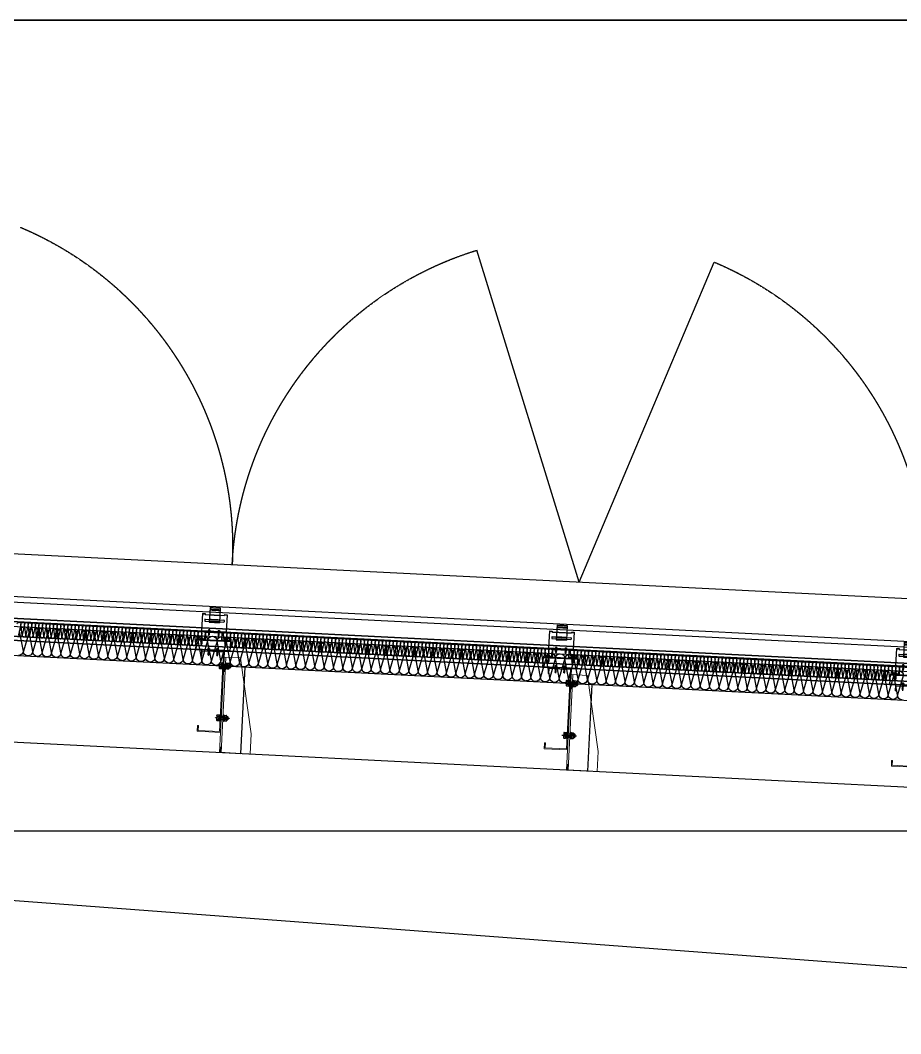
# Model space of a CAD drawing. Extents: x 220580 to 2027826, y -309201 to 71987.
# Drawn here: x 382077 to 385118, y -213029 to -209529 of the extents above; entities that cross this region are included whole.
import ezdxf

# ---------------------------------------------------------------- set-up
doc = ezdxf.new("R2010")
doc.units = 0
for name, pattern in [('__DASH', [0.35, 0.25, -0.1]), ('CENTER', [2, 1.25, -0.25, 0.25, -0.25]), ('CONTINUOUS0', [0]), ('CONTINUOUS1', [0]), ('DASH', [0.35, 0.25, -0.1]), ('DOTE', [2.42, 2, -0.2, 0.02, -0.2])]:
    doc.linetypes.add(name, pattern=pattern)
for name, color, linetype in [('003_THICK', 7, 'CONTINUOUS1'), ('004_THIN', 6, 'CONTINUOUS0'), ('A-AXIS-DOTE', 14, 'DOTE'), ('A-AXIS-DP', 126, 'Continuous'), ('A-HATCH-2', 251, 'Continuous'), ('A-LIN-V', 9, 'Continuous'), ('AS-COLN', 6, 'Continuous'), ('BWM', 8, 'Continuous'), ('C18', 4, 'CENTER'), ('DIM', 173, 'Continuous'), ('pj', 4, 'Continuous'), ('SEAMLOK75 - SHEET', 6, 'Continuous'), ('ZX', 240, 'CENTER'), ('紧固件', 40, 'Continuous')]:
    doc.layers.add(name, color=color, linetype=linetype)
doc.layers.add('S-dim', color=81, linetype='Continuous', lineweight=0)
doc.layers.add('粗', color=7, linetype='Continuous', lineweight=50)

# ---------------------------------------------------------------- blocks, each defined once
blk = doc.blocks.new('CURVEPATTERNLIB$SYSLIB$岩棉板')
at = {"color": 0}
for p, q in [((0, -17), (12, -67)), ((12, -67), (24, -17))]:
    blk.add_line(p, q, dxfattribs=at)
for centre, start, end in [((12, -17), 0, 180), ((0, -67), 270, 0), ((24, -67), 180, 270)]:
    blk.add_arc(centre, 12, start, end, dxfattribs=at)
blk = doc.blocks.new('G$C845E5159')
at = {"layer": 'A-LIN-V', "color": 2}
for p, q in [((16200, 700), (8250, 1100)), ((16200, 0), (8250, 600))]:
    blk.add_line(p, q, dxfattribs=at)
at = {"layer": 'A-LIN-V'}
for points in [[(10833.4, 1250.4), (10834.4, 1270.3), (10904.3, 1266.8), (10889.2, 967.2), (10819.3, 970.7), (10820.3, 990.7)], [(12031.9, 1190.1), (12032.9, 1210), (12102.8, 1206.5), (12087.7, 906.9), (12017.8, 910.4), (12018.8, 930.4)]]:
    blk.add_lwpolyline(points, dxfattribs=at)
at = {"layer": 'AS-COLN'}
for p, q in [((8250, 1500.5), (16098.9, 1105.6)), ((8250, 1400.4), (16099.9, 1005.4))]:
    blk.add_line(p, q, dxfattribs=at)
at = {"layer": 'A-HATCH-2', "xscale": -1.354458951392196, "yscale": 1.351351351351351, "zscale": 1.351351351351351, "rotation": 357.1196224471509}
for p in [(10160.6, 1411.4), (10193, 1409.8), (10225.5, 1408.1), (10258, 1406.5), (10290.4, 1404.9), (10322.9, 1403.2), (10355.4, 1401.6), (10387.8, 1400), (10420.3, 1398.3), (10452.8, 1396.7), (10485.2, 1395.1), (10517.7, 1393.4), (10550.2, 1391.8), (10582.6, 1390.1), (10615.1, 1388.5), (10647.6, 1386.9), (10680, 1385.2), (10712.5, 1383.6), (10745, 1382), (10777.4, 1380.3), (10809.9, 1378.7), (10842.4, 1377.1), (10874.8, 1375.4), (10907.3, 1373.8), (10939.8, 1372.2), (10972.2, 1370.5), (11004.7, 1368.9), (11037.2, 1367.3), (11069.6, 1365.6), (11102.1, 1364), (11134.6, 1362.4), (11167, 1360.7), (11199.5, 1359.1), (11231.9, 1357.5), (11264.4, 1355.8), (11296.9, 1354.2), (11329.3, 1352.6), (11361.8, 1350.9), (11394.3, 1349.3), (11426.7, 1347.7), (11459.2, 1346), (11491.7, 1344.4), (11524.1, 1342.8), (11556.6, 1341.1), (11589.1, 1339.5), (11621.5, 1337.9), (11654, 1336.2), (11686.5, 1334.6), (11718.9, 1333), (11751.4, 1331.3), (11783.9, 1329.7), (11816.3, 1328.1), (11848.8, 1326.4), (11881.3, 1324.8), (11913.7, 1323.2), (11946.2, 1321.5), (11978.7, 1319.9), (12011.1, 1318.3), (12043.6, 1316.6), (12076.1, 1315), (12108.5, 1313.4), (12141, 1311.7), (12173.5, 1310.1), (12205.9, 1308.5), (12238.4, 1306.8), (12270.9, 1305.2), (12303.3, 1303.6), (12335.8, 1301.9), (12368.3, 1300.3), (12400.7, 1298.7), (12433.2, 1297), (12465.7, 1295.4), (12498.1, 1293.8), (12530.6, 1292.1), (12563.1, 1290.5), (12595.5, 1288.9), (12628, 1287.2), (12660.5, 1285.6), (12692.9, 1284), (12725.4, 1282.3), (12757.8, 1280.7), (12790.3, 1279.1), (12822.8, 1277.4), (12855.2, 1275.8), (12887.7, 1274.2), (12920.2, 1272.5), (12952.6, 1270.9), (12985.1, 1269.3), (13017.6, 1267.6), (13050, 1266), (13082.5, 1264.4), (13115, 1262.7), (13147.4, 1261.1), (13179.9, 1259.5)]:
    blk.add_blockref('CURVEPATTERNLIB$SYSLIB$岩棉板', p, dxfattribs=at)
blk = doc.blocks.new('1231534634654')
at = {"layer": 'A-LIN-V'}
for points in [[(-1775094.8, 580710.3), (-1775448, 581857.1)], [(-1775094.8, 580710.3), (-1774628.2, 581815.9)], [(-1777491.8, 580830.9), (-1772697.8, 580589.7)]]:
    blk.add_lwpolyline(points, dxfattribs=at)
at = {"layer": 'A-LIN-V', "linetype": 'DASH'}
for centre, start, end in [((-1775094.8, 580710.3), 107.1196, 177.1196), ((-1775094.8, 580710.3), 357.1196, 67.1196), ((-1772697.8, 580589.7), 107.1196, 177.1196)]:
    blk.add_arc(centre, 1200, start, end, dxfattribs=at)
blk = doc.blocks.new('42432')
at = {"layer": 'A-LIN-V', "xscale": -1, "rotation": 354.2392448943365}
blk.add_blockref('1231534634654', (-3515469.6, 181213.9), dxfattribs=at)
blk = doc.blocks.new('20250821141233')
at = {"layer": 'A-AXIS-DOTE', "linetype": '__DASH', "ltscale": 2}
for p, q in [((110560.4, 14500), (-5335.3, 14500)), ((110280.4, 11700), (-5335.3, 11700))]:
    blk.add_line(p, q, dxfattribs=at)
blk = doc.blocks.new('34t65')
at = {"color": 2, "ltscale": 50}
for p, q in [((1430037, 238183.4), (1430157, 238183.4)), ((1430037, 238148.4), (1430037, 238183.4)), ((1430037, 238180.9), (1430157, 238180.9)), ((1430157, 238183.4), (1430157, 238148.4)), ((1430157, 238150.9), (1430037, 238150.9)), ((1430157, 238148.4), (1430037, 238148.4))]:
    blk.add_line(p, q, dxfattribs=at)
blk = doc.blocks.new('*U1984')
at = {"layer": 'pj'}
for p, q in [((-4.4, 0.5), (-4.4, 0)), ((4.4, 0), (-4.4, 0)), ((-4.1, 0.8), (-3.1, 1)), ((4.1, 0.8), (-4.1, 0.8)), ((-3.1, 3.9), (-3.1, 1)), ((3.1, 1), (-3.1, 1)), ((2.3, 4.2), (-2.3, 4.2)), ((-2, 0.8), (-1.5, 1)), ((-1.5, 3.9), (-1.5, 1)), ((-1.5, 0), (-1.5, -1.6)), ((1.5, 3.9), (1.5, 1)), ((2.2, 0.8), (1.5, 1)), ((1.5, 0), (1.5, -1.1)), ((3.1, 3.9), (3.1, 1)), ((4.1, 0.8), (3.1, 1)), ((4.4, 0.5), (4.4, 0)), ((-2.1, -1.9), (2.1, -1.4)), ((-2.1, -1.9), (-1.5, -1.6)), ((-2.1, -1.9), (-1.5, -2.2)), ((-2.1, -3.3), (2.1, -2.8)), ((-2.1, -3.3), (-1.5, -3)), ((-2.1, -3.3), (-1.5, -3.6)), ((-2.1, -4.7), (2.1, -4.2)), ((-2.1, -4.7), (-1.5, -4.4)), ((-2.1, -4.7), (-1.5, -5)), ((-2.1, -6.1), (2.1, -5.6)), ((-2.1, -6.1), (-1.5, -5.8)), ((-2.1, -6.1), (-1.5, -6.4)), ((-2.1, -7.5), (2.1, -7)), ((-2.1, -7.5), (-1.5, -7.2)), ((-2.1, -7.5), (-1.5, -7.8)), ((-2.1, -8.9), (2.1, -8.4)), ((-2.1, -8.9), (-1.5, -8.6)), ((-2.1, -8.9), (-1.5, -9.2)), ((-2.1, -10.3), (2.1, -9.8)), ((-2.1, -10.3), (-1.5, -10)), ((-2.1, -10.3), (-1.5, -10.6)), ((-2.1, -11.7), (2.1, -11.2)), ((-2.1, -11.7), (-1.5, -11.4)), ((-2.1, -11.7), (-1.5, -12)), ((-2.1, -13.1), (-1.5, -12.8)), ((-2.1, -13.1), (-1.1, -13)), ((-2.1, -13.1), (-1.5, -13.4)), ((-1.5, -1.6), (1.5, -1.1)), ((-1.5, -2.2), (1.5, -1.7)), ((-1.5, -2.2), (-1.5, -3)), ((-1.5, -3), (1.5, -2.5)), ((-1.5, -3.6), (1.5, -3.1)), ((-1.5, -3.6), (-1.5, -4.4)), ((-1.5, -4.4), (1.5, -3.9)), ((-1.5, -5), (1.5, -4.5)), ((-1.5, -5), (-1.5, -5.8)), ((-1.5, -5.8), (1.5, -5.3)), ((-1.5, -6.4), (1.5, -5.9)), ((-1.5, -6.4), (-1.5, -7.2)), ((-1.5, -7.2), (1.5, -6.7)), ((-1.5, -7.8), (1.5, -7.3)), ((-1.5, -7.8), (-1.5, -8.6)), ((-1.5, -8.6), (1.5, -8.1)), ((-1.5, -9.2), (1.5, -8.7)), ((-1.5, -9.2), (-1.5, -10)), ((-1.5, -10), (1.5, -9.5)), ((-1.5, -10.6), (1.5, -10.1)), ((-1.5, -10.6), (-1.5, -11.4)), ((-1.5, -11.4), (1.5, -10.9)), ((-1.5, -12), (1.5, -11.5)), ((-1.5, -12), (-1.5, -12.8)), ((-1.5, -12.8), (-1, -12.7)), ((-1.5, -13.4), (-1.5, -17.2)), ((-1.5, -13.4), (-1.3, -13.4)), ((0, -18.6), (-1.5, -17.2)), ((0, -18.6), (1.5, -17.2)), ((0.6, -12.4), (1.5, -12.3)), ((0.7, -12.8), (2.1, -12.6)), ((0.7, -13), (1.5, -12.9)), ((0.7, -13.8), (1.5, -13.7)), ((0.7, -14.2), (2.1, -14)), ((0.7, -14.4), (1.5, -14.3)), ((1.5, -0.3), (1.5, -1.1)), ((2.1, -1.4), (1.5, -1.1)), ((2.1, -1.4), (1.5, -1.7)), ((1.5, -1.7), (1.5, -2.5)), ((2.1, -2.8), (1.5, -2.5)), ((2.1, -2.8), (1.5, -3.1)), ((1.5, -3.1), (1.5, -3.9)), ((2.1, -4.2), (1.5, -3.9)), ((2.1, -4.2), (1.5, -4.5)), ((1.5, -4.5), (1.5, -5.3)), ((2.1, -5.6), (1.5, -5.3)), ((2.1, -5.6), (1.5, -5.9)), ((1.5, -5.9), (1.5, -6.7)), ((2.1, -7), (1.5, -6.7)), ((2.1, -7), (1.5, -7.3)), ((1.5, -7.3), (1.5, -8.1)), ((2.1, -8.4), (1.5, -8.1)), ((2.1, -8.4), (1.5, -8.7)), ((1.5, -8.7), (1.5, -9.5)), ((2.1, -9.8), (1.5, -9.5)), ((2.1, -9.8), (1.5, -10.1)), ((1.5, -10.1), (1.5, -10.9)), ((2.1, -11.2), (1.5, -10.9)), ((2.1, -11.2), (1.5, -11.5)), ((1.5, -11.5), (1.5, -12.3)), ((2.1, -12.6), (1.5, -12.3)), ((2.1, -12.6), (1.5, -12.9)), ((1.5, -12.9), (1.5, -13.7)), ((2.1, -14), (1.5, -13.7)), ((2.1, -14), (1.5, -14.3)), ((1.5, -14.3), (1.5, -17.2))]:
    blk.add_line(p, q, dxfattribs=at)
blk.add_lwpolyline([(0, -18.6), (0.7, -14.4), (0.7, -12.7, 0.417657), (0.4, -12.4, 0.097062), (-1, -12.7), (-1.5, -13.8)], format="xyb", dxfattribs=at)
for centre, radius, start, end in [((-4.1, 0.5), 0.3, 90, 180), ((-2.3, 3.3), 0.951, 35.4009, 144.5991), ((0, 1), 3.2, 61.0594, 118.9406), ((2.3, 3.3), 0.951, 35.4009, 144.5991), ((4.1, 0.5), 0.3, 0, 90)]:
    blk.add_arc(centre, radius, start, end, dxfattribs=at)
at = {"layer": 'ZX', "ltscale": 0.2}
blk.add_line((0, 4.9), (0, -21), dxfattribs=at)
blk = doc.blocks.new('A$C2F3B4A73')
at = {"layer": '粗', "lineweight": -2}
for p, q in [((0, 78.7), (9.6, 78.7)), ((0, 78.7), (0, 19.8)), ((9.6, 78.7), (9.6, 76.3)), ((10.4, 75.5), (25.2, 75.5)), ((25.2, 101.1), (60.4, 101.1)), ((25.2, 101.1), (25.2, 49.6)), ((60.4, 101.1), (60.4, 49.6)), ((60.4, 75.5), (75.2, 75.5)), ((76, 78.7), (85.6, 78.7)), ((76, 78.7), (76, 76.3)), ((85.6, 78.7), (85.6, 19.8)), ((9.6, 58.4), (9.6, 53.6)), ((10.4, 59.2), (25.2, 59.2)), ((10.4, 52.8), (25.2, 52.8)), ((25.2, 58.4), (60.4, 58.4)), ((25.2, 53.6), (60.4, 53.6)), ((25.2, 49.6), (60.4, 49.6)), ((60.4, 59.2), (75.2, 59.2)), ((60.4, 52.8), (75.2, 52.8)), ((76, 58.4), (76, 53.6)), ((0, 19.8), (85.6, 19.8)), ((0, 18.8), (0, 19.8)), ((0, 18.8), (85.6, 18.8)), ((14.4, 19.8), (14.4, 18.8)), ((71.2, 19.8), (71.2, 18.8)), ((85.6, 19.8), (85.6, 18.8))]:
    blk.add_line(p, q, dxfattribs=at)
at = {"layer": '粗', "linetype": 'DASH', "lineweight": -2}
for p, q in [((0, 77.7), (9.6, 77.7)), ((25.2, 100.6), (60.4, 100.6)), ((25.2, 94.7), (60.4, 94.7)), ((25.2, 92.3), (60.4, 92.3)), ((25.2, 75.5), (60.4, 75.5)), ((76, 77.7), (85.6, 77.7)), ((25.2, 60), (60.4, 60)), ((25.2, 59.2), (60.4, 59.2)), ((25.2, 52.8), (60.4, 52.8)), ((25.2, 52), (60.4, 52)), ((16, 19.8), (16, 18.8)), ((21.6, 19.8), (21.6, 18.8)), ((29.6, 19.8), (29.6, 18.8)), ((35.2, 19.8), (35.2, 18.8)), ((50.4, 19.8), (50.4, 18.8)), ((56, 19.8), (56, 18.8)), ((64, 19.8), (64, 18.8)), ((69.6, 19.8), (69.6, 18.8))]:
    blk.add_line(p, q, dxfattribs=at)
at = {"layer": '粗', "lineweight": -2}
for centre, start, end in [((10.4, 76.3), 180, 270), ((75.2, 76.3), 270, 0), ((10.4, 58.4), 90, 180), ((10.4, 53.6), 180, 270), ((75.2, 58.4), 0, 90), ((75.2, 53.6), 270, 0)]:
    blk.add_arc(centre, 0.8, start, end, dxfattribs=at)
at = {"layer": '紧固件', "color": 2, "yscale": 0.8, "zscale": 0.8}
for p, xscale in [((26.1, 19.8), 0.8), ((59.5, 19.8), -0.8)]:
    blk.add_blockref('*U1984', p, dxfattribs=dict(at, xscale=xscale))
blk = doc.blocks.new('A$C51791418')
blk.add_blockref('A$C2F3B4A73', (-42.8, -15.8))
blk = doc.blocks.new('*U1987')
at = {"layer": '003_THICK', "color": 2}
for points in [[(-11, 13.1, 0.611769), (-11, 6.5, 0.611769)], [(-11, 6.5, 0.305859), (-11, -6.5, 0.305859)], [(31.2, 6.5, 0.61177), (31.2, 13.1, 0.61177)], [(31.2, -6.5, 0.305858), (31.2, 6.5, 0.305858)], [(-11, -6.5, 0.611769), (-11, -13.1, 0.611769)], [(31.2, -13.1, 0.61177), (31.2, -6.5, 0.61177)]]:
    blk.add_lwpolyline(points, format="xyb", dxfattribs=at)
for points in [[(-13, 9.8), (-13, -9.8)], [(-11, 13.1), (-3, 13.1)], [(-11, 6.5), (-3, 6.5)], [(-3.6, 8), (-3.6, -8)], [(-3, 13.1), (-3, -13.1)], [(-3, 12.1), (1.1, 12.1)], [(-3, 0), (1.1, 4.1)], [(-3, -4.1), (1.1, 0)], [(1.1, 15), (4.1, 15)], [(1.1, 15), (1.1, -15)], [(4.1, 15), (4.1, -15)], [(4.1, 8), (16.1, 8)], [(16.1, 15), (16.1, -15)], [(16.1, 15), (19.1, 15)], [(19.1, 15), (19.1, -15)], [(19.1, 12.1), (23.2, 12.1)], [(19.1, 0), (23.2, 4.1)], [(23.2, 13.1), (23.2, -13.1)], [(23.2, 13.1), (31.2, 13.1)], [(23.2, 6.5), (31.2, 6.5)], [(33.2, 9.8), (33.2, -9.8)], [(33.2, 8), (37.5, 8)], [(37.5, 8), (37.5, -8)], [(37.5, 8), (39, 6.5)], [(39, 6.5), (39, -6.5)], [(-11, -6.5), (-3, -6.5)], [(-11, -13.1), (-3, -13.1)], [(-3, -12.1), (1.1, -12.1)], [(1.1, -15), (4.1, -15)], [(4.1, -8), (16.1, -8)], [(16.1, -15), (19.1, -15)], [(19.1, -4.1), (23.2, 0)], [(19.1, -12.1), (23.2, -12.1)], [(23.2, -6.5), (31.2, -6.5)], [(23.2, -13.1), (31.2, -13.1)], [(33.2, -8), (37.5, -8)], [(37.5, -8), (39, -6.5)]]:
    blk.add_lwpolyline(points, dxfattribs=at)
at = {"layer": '004_THIN', "color": 2}
for points in [[(-3.6, 6.5), (16.1, 6.5)], [(33.2, 6.5), (39, 6.5)], [(-3.6, -6.5), (16.1, -6.5)], [(33.2, -6.5), (39, -6.5)]]:
    blk.add_lwpolyline(points, dxfattribs=at)
at = {"layer": 'C18', "color": 1, "ltscale": 0.6}
blk.add_lwpolyline([(-21, 0), (47, 0)], dxfattribs=at)
blk = doc.blocks.new('1112')
at = {"color": 2}
blk.add_lwpolyline([(1432456, 238570.9), (1432478.5, 238570.9), (1432478.5, 238598.4), (1432538.5, 238598.4), (1432538.5, 238570.9), (1432561, 238570.9), (1432561, 238568.4), (1432536, 238568.4), (1432536, 238595.9), (1432481, 238595.9), (1432481, 238568.4), (1432456, 238568.4)], close=True, dxfattribs=at)
at = {"layer": 'S-dim', "ltscale": 10}
for p, q in [((1432412.5, 238511.6), (1432362.5, 238252.3)), ((1432412.5, 238512.7), (1432468.5, 238512.7)), ((1432462.5, 238511.6), (1432462.5, 238182.3)), ((1432362.5, 238252.3), (1432362.5, 238182.3)), ((1432468.5, 238252.3), (1432468.5, 238182.3)), ((1432362.5, 238182.3), (1432468.5, 238182.3))]:
    blk.add_line(p, q, dxfattribs=at)
at = {"layer": 'S-dim', "color": 6, "ltscale": 10}
blk.add_lwpolyline([(1432548.5, 238512.3), (1432548.5, 238532.3), (1432468.5, 238532.3), (1432468.5, 238252.3), (1432548.5, 238252.3), (1432548.5, 238272.3), (1432545.5, 238272.3), (1432545.5, 238255.3), (1432471.5, 238255.3), (1432471.5, 238529.3), (1432545.5, 238529.3), (1432545.5, 238512.3)], close=True, dxfattribs=at)
blk.add_blockref('34t65', (2411.5, 385))
at = {"xscale": -0.7500000000000001, "yscale": 0.7500000000000001, "zscale": 0.7500000000000001, "rotation": 359.9999999722328}
for p in [(1432474.6, 238482.3), (1432474.6, 238302.3)]:
    blk.add_blockref('*U1987', p, dxfattribs=at)
at = {"layer": 'SEAMLOK75 - SHEET', "xscale": -1}
blk.add_blockref('A$C51791418', (1432508.5, 238596.4), dxfattribs=at)
at = {"layer": '紧固件', "xscale": -1.023999999801318, "yscale": 1.023999999801318, "zscale": 1.023999999801318}
for p in [(1432467.3, 238570.9), (1432549.8, 238570.9, 0), (1432493.5, 238535.9), (1432523.5, 238535.9)]:
    blk.add_blockref('*U1984', p, dxfattribs=at)
blk = doc.blocks.new('3e34t5')
at = {"rotation": 2.880377552740777}
for p in [(-167778.5, -57889.1), (-168977, -57949.4), (-170175.5, -58009.7)]:
    blk.add_blockref('1112', p, dxfattribs=at)
blk = doc.blocks.new('A$Cc659754e')
at = {"color": 1, "ltscale": 50}
for p, q in [((85550, 2468.1), (93291.5, 2078.6)), ((85550, 2466.6), (93291.5, 2077.1))]:
    blk.add_line(p, q, dxfattribs=at)
at = {"color": 4, "ltscale": 50}
for p, q in [((93291.5, 2026), (85550, 2415.5, 0)), ((93291.5, 2025.1), (85550, 2414.7, 0)), ((93291.5, 2011.7), (85550, 2401.2, 0)), ((93291.5, 2010.9), (85550, 2400.4, 0))]:
    blk.add_line(p, q, dxfattribs=at)
at = {"color": 2, "ltscale": 50}
blk.add_line((93291.5, 2012), (85550, 2401.5, 0), dxfattribs=at)
at = {"layer": 'A-LIN-V', "color": 2}
for p, q in [((93500, 1650), (85550, 2050)), ((93500, 950), (85550, 1550))]:
    blk.add_line(p, q, dxfattribs=at)
at = {"layer": 'BWM'}
for points in [[(87418.9, 2365.2, -1), (87431.4, 2364.6), (87423.3, 2327.5, 1), (87435.8, 2326.8), (87431.4, 2364.6, -1), (87443.9, 2364), (87435.8, 2326.8, 1), (87448.3, 2326.2), (87443.9, 2364, -1), (87456.4, 2363.3), (87448.3, 2326.2, 1), (87460.7, 2325.6), (87456.4, 2363.3, -1), (87468.9, 2362.7), (87460.7, 2325.6, 1), (87473.2, 2325), (87468.9, 2362.7, -1), (87481.4, 2362.1), (87473.2, 2325, 1), (87485.7, 2324.3), (87481.4, 2362.1, -1), (87493.8, 2361.4), (87485.7, 2324.3, 1), (87498.2, 2323.7), (87493.8, 2361.4, -1), (87506.3, 2360.8), (87498.2, 2323.7, 1), (87510.7, 2323.1), (87506.3, 2360.8, -1), (87518.8, 2360.2), (87510.7, 2323.1, 1), (87523.2, 2322.4), (87518.8, 2360.2, -1), (87531.3, 2359.6), (87523.2, 2322.4, 1), (87535.7, 2321.8), (87531.3, 2359.6, -1), (87543.8, 2358.9), (87535.7, 2321.8, 1), (87548.1, 2321.2), (87543.8, 2358.9, -1), (87556.3, 2358.3), (87548.1, 2321.2, 1), (87560.6, 2320.6), (87556.3, 2358.3, -1), (87568.8, 2357.7), (87560.6, 2320.6, 1), (87573.1, 2319.9), (87568.8, 2357.7, -1), (87581.2, 2357), (87573.1, 2319.9, 1), (87585.6, 2319.3), (87581.2, 2357, -1), (87593.7, 2356.4), (87585.6, 2319.3, 1), (87598.1, 2318.7), (87593.7, 2356.4, -1), (87606.2, 2355.8), (87598.1, 2318.7, 1), (87610.6, 2318), (87606.2, 2355.8, -1), (87618.7, 2355.2), (87610.6, 2318, 1), (87623, 2317.4), (87618.7, 2355.2, -1), (87631.2, 2354.5), (87623, 2317.4, 1), (87635.5, 2316.8), (87631.2, 2354.5, -1), (87643.7, 2353.9), (87635.5, 2316.8, 1), (87648, 2316.2), (87643.7, 2353.9, -1), (87656.1, 2353.3), (87648, 2316.2, 1), (87660.5, 2315.5), (87656.1, 2353.3, -1), (87668.6, 2352.7), (87660.5, 2315.5, 1), (87673, 2314.9), (87668.6, 2352.7, -1), (87681.1, 2352), (87673, 2314.9, 1), (87685.5, 2314.3), (87681.1, 2352, -1), (87693.6, 2351.4), (87685.5, 2314.3, 1), (87697.9, 2313.6), (87693.6, 2351.4, -1), (87706.1, 2350.8), (87697.9, 2313.6, 1), (87710.4, 2313), (87706.1, 2350.8, -1), (87718.6, 2350.1), (87710.4, 2313, 1), (87722.9, 2312.4), (87718.6, 2350.1, -1), (87731, 2349.5), (87722.9, 2312.4, 1), (87735.4, 2311.8), (87731, 2349.5, -1), (87743.5, 2348.9), (87735.4, 2311.8, 1), (87747.9, 2311.1), (87743.5, 2348.9, -1), (87756, 2348.3), (87747.9, 2311.1, 1), (87760.4, 2310.5), (87756, 2348.3, -1), (87768.5, 2347.6), (87760.4, 2310.5, 1), (87772.9, 2309.9), (87768.5, 2347.6, -1), (87781, 2347), (87772.9, 2309.9, 1), (87785.3, 2309.2), (87781, 2347, -1), (87793.5, 2346.4), (87785.3, 2309.2, 1), (87797.8, 2308.6), (87793.5, 2346.4, -1), (87806, 2345.7), (87797.8, 2308.6, 1), (87810.3, 2308), (87806, 2345.7, -1), (87818.4, 2345.1), (87810.3, 2308, 1), (87822.8, 2307.4), (87818.4, 2345.1, -1), (87830.9, 2344.5), (87822.8, 2307.4, 1), (87835.3, 2306.7), (87830.9, 2344.5, -1), (87843.4, 2343.9), (87835.3, 2306.7, 1), (87847.8, 2306.1), (87843.4, 2343.9, -1), (87855.9, 2343.2), (87847.8, 2306.1, 1), (87860.2, 2305.5), (87855.9, 2343.2, -1), (87868.4, 2342.6), (87860.2, 2305.5, 1), (87872.7, 2304.9), (87868.4, 2342.6, -1), (87880.9, 2342), (87872.7, 2304.9, 1), (87885.2, 2304.2), (87880.9, 2342, -1), (87893.3, 2341.3), (87885.2, 2304.2, 1), (87897.7, 2303.6), (87893.3, 2341.3, -1), (87905.8, 2340.7), (87897.7, 2303.6, 1), (87910.2, 2303), (87905.8, 2340.7, -1), (87918.3, 2340.1), (87910.2, 2303, 1), (87922.7, 2302.3), (87918.3, 2340.1, -1), (87930.8, 2339.5), (87922.7, 2302.3, 1), (87935.1, 2301.7), (87930.8, 2339.5, -1), (87943.3, 2338.8), (87935.1, 2301.7, 1), (87947.6, 2301.1), (87943.3, 2338.8, -1), (87955.8, 2338.2), (87947.6, 2301.1, 1), (87960.1, 2300.5), (87955.8, 2338.2, -1), (87968.2, 2337.6), (87960.1, 2300.5, 1), (87972.6, 2299.8), (87968.2, 2337.6, -1), (87980.7, 2336.9), (87972.6, 2299.8, 1), (87985.1, 2299.2), (87980.7, 2336.9, -1), (87993.2, 2336.3), (87985.1, 2299.2, 1), (87997.6, 2298.6), (87993.2, 2336.3, -1), (88005.7, 2335.7), (87997.6, 2298.6, 1), (88010.1, 2297.9), (88005.7, 2335.7, -1), (88018.2, 2335.1), (88010.1, 2297.9, 1), (88022.5, 2297.3), (88018.2, 2335.1, -1), (88030.7, 2334.4), (88022.5, 2297.3, 1), (88035, 2296.7), (88030.7, 2334.4, -1), (88043.2, 2333.8), (88038.2, 2311.4)], [(88045.5, 2313.5), (88043.2, 2333.8, -1), (88055.6, 2333.2), (88051.3, 2313.2)], [(88058, 2312.9), (88055.6, 2333.2, -1), (88068.1, 2332.6), (88063.8, 2312.6)], [(88132.9, 2309.1), (88130.5, 2329.4, -1), (88143, 2328.8), (88138.7, 2308.8)], [(88145.4, 2308.5), (88143, 2328.8, -1), (88155.5, 2328.2), (88150.6, 2305.7)], [(88153.3, 2284.5, 0.414214), (88159.9, 2290.4), (88155.5, 2328.2, -1), (88168, 2327.5), (88159.9, 2290.4, 1), (88172.3, 2289.8), (88168, 2327.5, -1), (88180.5, 2326.9), (88172.3, 2289.8, 1), (88184.8, 2289.1), (88180.5, 2326.9, -1), (88193, 2326.3), (88184.8, 2289.1, 1), (88197.3, 2288.5), (88193, 2326.3, -1), (88205.4, 2325.6), (88197.3, 2288.5, 1), (88209.8, 2287.9), (88205.4, 2325.6, -1), (88217.9, 2325), (88209.8, 2287.9, 1), (88222.3, 2287.3), (88217.9, 2325, -1), (88230.4, 2324.4), (88222.3, 2287.3, 1), (88234.8, 2286.6), (88230.4, 2324.4, -1), (88242.9, 2323.8), (88234.8, 2286.6, 1), (88247.3, 2286), (88242.9, 2323.8, -1), (88255.4, 2323.1), (88247.3, 2286, 1), (88259.7, 2285.4), (88255.4, 2323.1, -1), (88267.9, 2322.5), (88259.7, 2285.4, 1), (88272.2, 2284.8), (88267.9, 2322.5, -1), (88280.4, 2321.9), (88272.2, 2284.8, 1), (88284.7, 2284.1), (88280.4, 2321.9, -1), (88292.8, 2321.2), (88284.7, 2284.1, 1), (88297.2, 2283.5), (88292.8, 2321.2, -1), (88305.3, 2320.6), (88297.2, 2283.5, 1), (88309.7, 2282.9), (88305.3, 2320.6, -1), (88317.8, 2320), (88309.7, 2282.9, 1), (88322.2, 2282.2), (88317.8, 2320, -1), (88330.3, 2319.4), (88322.2, 2282.2, 1), (88334.6, 2281.6), (88330.3, 2319.4, -1), (88342.8, 2318.7), (88334.6, 2281.6, 1), (88347.1, 2281), (88342.8, 2318.7, -1), (88355.3, 2318.1), (88347.1, 2281, 1), (88359.6, 2280.4), (88355.3, 2318.1, -1), (88367.7, 2317.5), (88359.6, 2280.4, 1), (88372.1, 2279.7), (88367.7, 2317.5, -1), (88380.2, 2316.8), (88372.1, 2279.7, 1), (88384.6, 2279.1), (88380.2, 2316.8, -1), (88392.7, 2316.2), (88384.6, 2279.1, 1), (88397.1, 2278.5), (88392.7, 2316.2, -1), (88405.2, 2315.6), (88397.1, 2278.5, 1), (88409.5, 2277.8), (88405.2, 2315.6, -1), (88417.7, 2315), (88409.5, 2277.8, 1), (88422, 2277.2), (88417.7, 2315, -1), (88430.2, 2314.3), (88422, 2277.2, 1), (88434.5, 2276.6), (88430.2, 2314.3, -1), (88442.6, 2313.7), (88434.5, 2276.6, 1), (88447, 2276), (88442.6, 2313.7, -1), (88455.1, 2313.1), (88447, 2276, 1), (88459.5, 2275.3), (88455.1, 2313.1, -1), (88467.6, 2312.5), (88459.5, 2275.3, 1), (88472, 2274.7), (88467.6, 2312.5, -1), (88480.1, 2311.8), (88472, 2274.7, 1), (88484.5, 2274.1), (88480.1, 2311.8, -1), (88492.6, 2311.2), (88484.5, 2274.1, 1), (88496.9, 2273.4), (88492.6, 2311.2, -1), (88505.1, 2310.6), (88496.9, 2273.4, 1), (88509.4, 2272.8), (88505.1, 2310.6, -1), (88517.6, 2309.9), (88509.4, 2272.8, 1), (88521.9, 2272.2), (88517.6, 2309.9, -1), (88530, 2309.3), (88521.9, 2272.2, 1), (88534.4, 2271.6), (88530, 2309.3, -1), (88542.5, 2308.7), (88534.4, 2271.6, 1), (88546.9, 2270.9), (88542.5, 2308.7, -1), (88555, 2308.1), (88546.9, 2270.9, 1), (88559.4, 2270.3), (88555, 2308.1, -1), (88567.5, 2307.4), (88559.4, 2270.3, 1), (88571.8, 2269.7), (88567.5, 2307.4, -1), (88580, 2306.8), (88571.8, 2269.7, 1), (88584.3, 2269), (88580, 2306.8, -1), (88592.5, 2306.2), (88584.3, 2269, 1), (88596.8, 2268.4), (88592.5, 2306.2, -1), (88604.9, 2305.5), (88596.8, 2268.4, 1), (88609.3, 2267.8), (88604.9, 2305.5, -1), (88617.4, 2304.9), (88609.3, 2267.8, 1), (88621.8, 2267.2), (88617.4, 2304.9, -1), (88629.9, 2304.3), (88621.8, 2267.2, 1), (88634.3, 2266.5), (88629.9, 2304.3, -1), (88642.4, 2303.7), (88634.3, 2266.5, 1), (88646.7, 2265.9), (88642.4, 2303.7, -1), (88654.9, 2303), (88646.7, 2265.9, 1), (88659.2, 2265.3), (88654.9, 2303, -1), (88667.4, 2302.4), (88659.2, 2265.3, 1), (88671.7, 2264.7), (88667.4, 2302.4, -1), (88679.8, 2301.8), (88671.7, 2264.7, 1), (88684.2, 2264), (88679.8, 2301.8, -1), (88692.3, 2301.1), (88684.2, 2264, 1), (88696.7, 2263.4), (88692.3, 2301.1, -1), (88704.8, 2300.5), (88696.7, 2263.4, 1), (88709.2, 2262.8), (88704.8, 2300.5, -1), (88717.3, 2299.9), (88709.2, 2262.8, 1), (88721.7, 2262.1), (88717.3, 2299.9, -1), (88729.8, 2299.3), (88721.7, 2262.1, 1), (88734.1, 2261.5), (88729.8, 2299.3, -1), (88742.3, 2298.6), (88734.1, 2261.5, 1), (88746.6, 2260.9), (88742.3, 2298.6, -1), (88754.8, 2298), (88746.6, 2260.9, 1), (88759.1, 2260.3), (88754.8, 2298, -1), (88767.2, 2297.4), (88759.1, 2260.3, 1), (88771.6, 2259.6), (88767.2, 2297.4, -1), (88779.7, 2296.7), (88771.6, 2259.6, 1), (88784.1, 2259), (88779.7, 2296.7, -1), (88792.2, 2296.1), (88784.1, 2259, 1), (88796.6, 2258.4), (88792.2, 2296.1, -1), (88804.7, 2295.5), (88796.6, 2258.4, 1), (88809, 2257.7), (88804.7, 2295.5, -1), (88817.2, 2294.9), (88809, 2257.7, 1), (88821.5, 2257.1), (88817.2, 2294.9, -1), (88829.7, 2294.2), (88821.5, 2257.1, 1), (88834, 2256.5), (88829.7, 2294.2, -1), (88842.1, 2293.6), (88834, 2256.5, 1), (88846.5, 2255.9), (88842.1, 2293.6, -1), (88854.6, 2293), (88846.5, 2255.9, 1), (88859, 2255.2), (88854.6, 2293, -1), (88867.1, 2292.4), (88859, 2255.2, 1), (88871.5, 2254.6), (88867.1, 2292.4, -1), (88879.6, 2291.7), (88871.5, 2254.6, 1), (88883.9, 2254), (88879.6, 2291.7, -1), (88892.1, 2291.1), (88883.9, 2254, 1), (88896.4, 2253.3), (88892.1, 2291.1, -1), (88904.6, 2290.5), (88896.4, 2253.3, 1), (88908.9, 2252.7), (88904.6, 2290.5, -1), (88917, 2289.8), (88908.9, 2252.7, 1), (88921.4, 2252.1), (88917, 2289.8, -1), (88929.5, 2289.2), (88921.4, 2252.1, 1), (88933.9, 2251.5), (88929.5, 2289.2, -1), (88942, 2288.6), (88933.9, 2251.5, 1), (88946.4, 2250.8), (88942, 2288.6, -1), (88954.5, 2288), (88946.4, 2250.8, 1), (88958.9, 2250.2), (88954.5, 2288, -1), (88967, 2287.3), (88958.9, 2250.2, 1), (88971.3, 2249.6), (88967, 2287.3, -1), (88979.5, 2286.7), (88971.3, 2249.6, 1), (88983.8, 2248.9), (88979.5, 2286.7, -1), (88992, 2286.1), (88983.8, 2248.9, 1), (88996.3, 2248.3), (88992, 2286.1, -1), (89004.4, 2285.4), (88996.3, 2248.3, 1), (89008.8, 2247.7), (89004.4, 2285.4, -1), (89016.9, 2284.8), (89008.8, 2247.7, 1), (89021.3, 2247.1), (89016.9, 2284.8, -1), (89029.4, 2284.2), (89021.3, 2247.1, 1), (89033.8, 2246.4), (89029.4, 2284.2, -1), (89041.9, 2283.6), (89033.8, 2246.4, 1), (89046.2, 2245.8), (89041.9, 2283.6, -1), (89054.4, 2282.9), (89046.2, 2245.8, 1), (89058.7, 2245.2), (89054.4, 2282.9, -1), (89066.9, 2282.3), (89058.7, 2245.2, 1), (89071.2, 2244.6), (89066.9, 2282.3, -1), (89079.3, 2281.7), (89071.2, 2244.6, 1), (89083.7, 2243.9), (89079.3, 2281.7, -1), (89091.8, 2281), (89083.7, 2243.9, 1), (89096.2, 2243.3), (89091.8, 2281, -1), (89104.3, 2280.4), (89096.2, 2243.3, 1), (89108.7, 2242.7), (89104.3, 2280.4, -1), (89116.8, 2279.8), (89108.7, 2242.7, 1), (89121.1, 2242), (89116.8, 2279.8, -1), (89129.3, 2279.2), (89121.1, 2242, 1), (89133.6, 2241.4), (89129.3, 2279.2, -1), (89141.8, 2278.5), (89133.6, 2241.4, 1), (89146.1, 2240.8), (89141.8, 2278.5, -1), (89154.2, 2277.9), (89146.1, 2240.8, 1), (89158.6, 2240.2), (89154.2, 2277.9, -1), (89166.7, 2277.3), (89158.6, 2240.2, 1), (89171.1, 2239.5), (89166.7, 2277.3, -1), (89179.2, 2276.6), (89171.1, 2239.5, 1), (89183.6, 2238.9), (89179.2, 2276.6, -1), (89191.7, 2276), (89183.6, 2238.9, 1), (89196.1, 2238.3), (89191.7, 2276, -1), (89204.2, 2275.4), (89196.1, 2238.3, 1), (89208.5, 2237.6), (89204.2, 2275.4, -1), (89216.7, 2274.8), (89208.5, 2237.6, 1), (89221, 2237), (89216.7, 2274.8, -1), (89229.2, 2274.1), (89221, 2237, 1), (89233.5, 2236.4), (89229.2, 2274.1, -1), (89241.6, 2273.5), (89236.7, 2251.1)], [(89244, 2253.2), (89241.6, 2273.5, -1), (89254.1, 2272.9), (89249.8, 2252.9)], [(89256.5, 2252.6), (89254.1, 2272.9, -1), (89266.6, 2272.3), (89262.2, 2252.3)], [(89331.4, 2248.8), (89329, 2269.1, -1), (89341.5, 2268.5), (89337.1, 2248.5)], [(89343.8, 2248.2), (89341.5, 2268.5, -1), (89354, 2267.9), (89349.1, 2245.4)], [(89351.8, 2224.2, 0.414214), (89358.3, 2230.1), (89354, 2267.9, -1), (89366.5, 2267.2), (89358.3, 2230.1, 1), (89370.8, 2229.5), (89366.5, 2267.2, -1), (89379, 2266.6), (89370.8, 2229.5, 1), (89383.3, 2228.8), (89379, 2266.6, -1), (89391.4, 2266), (89383.3, 2228.8, 1), (89395.8, 2228.2), (89391.4, 2266, -1), (89403.9, 2265.3), (89395.8, 2228.2, 1), (89408.3, 2227.6), (89403.9, 2265.3, -1), (89416.4, 2264.7), (89408.3, 2227.6, 1), (89420.8, 2227), (89416.4, 2264.7, -1), (89428.9, 2264.1), (89420.8, 2227, 1), (89433.3, 2226.3), (89428.9, 2264.1, -1), (89441.4, 2263.5), (89433.3, 2226.3, 1), (89445.7, 2225.7), (89441.4, 2263.5, -1), (89453.9, 2262.8), (89445.7, 2225.7, 1), (89458.2, 2225.1), (89453.9, 2262.8, -1), (89466.4, 2262.2), (89458.2, 2225.1, 1), (89470.7, 2224.5), (89466.4, 2262.2, -1), (89478.8, 2261.6), (89470.7, 2224.5, 1), (89483.2, 2223.8), (89478.8, 2261.6, -1), (89491.3, 2260.9), (89483.2, 2223.8, 1), (89495.7, 2223.2), (89491.3, 2260.9, -1), (89503.8, 2260.3), (89495.7, 2223.2, 1), (89508.2, 2222.6), (89503.8, 2260.3, -1), (89516.3, 2259.7), (89508.2, 2222.6, 1), (89520.6, 2221.9), (89516.3, 2259.7, -1), (89528.8, 2259.1), (89520.6, 2221.9, 1), (89533.1, 2221.3), (89528.8, 2259.1, -1), (89541.3, 2258.4), (89533.1, 2221.3, 1), (89545.6, 2220.7), (89541.3, 2258.4, -1), (89553.7, 2257.8), (89545.6, 2220.7, 1), (89558.1, 2220.1), (89553.7, 2257.8, -1), (89566.2, 2257.2), (89558.1, 2220.1, 1), (89570.6, 2219.4), (89566.2, 2257.2, -1), (89578.7, 2256.5), (89570.6, 2219.4, 1), (89583.1, 2218.8), (89578.7, 2256.5, -1), (89591.2, 2255.9), (89583.1, 2218.8, 1), (89595.5, 2218.2), (89591.2, 2255.9, -1), (89603.7, 2255.3), (89595.5, 2218.2, 1), (89608, 2217.5), (89603.7, 2255.3, -1), (89616.2, 2254.7), (89608, 2217.5, 1), (89620.5, 2216.9), (89616.2, 2254.7, -1), (89628.6, 2254), (89620.5, 2216.9, 1), (89633, 2216.3), (89628.6, 2254, -1), (89641.1, 2253.4), (89633, 2216.3, 1), (89645.5, 2215.7), (89641.1, 2253.4, -1), (89653.6, 2252.8), (89645.5, 2215.7, 1), (89658, 2215), (89653.6, 2252.8, -1), (89666.1, 2252.2), (89658, 2215, 1), (89670.5, 2214.4), (89666.1, 2252.2, -1), (89678.6, 2251.5), (89670.5, 2214.4, 1), (89682.9, 2213.8), (89678.6, 2251.5, -1), (89691.1, 2250.9), (89682.9, 2213.8, 1), (89695.4, 2213.1), (89691.1, 2250.9, -1), (89703.6, 2250.3), (89695.4, 2213.1, 1), (89707.9, 2212.5), (89703.6, 2250.3, -1), (89716, 2249.6), (89707.9, 2212.5, 1), (89720.4, 2211.9), (89716, 2249.6, -1), (89728.5, 2249), (89720.4, 2211.9, 1), (89732.9, 2211.3), (89728.5, 2249, -1), (89741, 2248.4), (89732.9, 2211.3, 1), (89745.4, 2210.6), (89741, 2248.4, -1), (89753.5, 2247.8), (89745.4, 2210.6, 1), (89757.8, 2210), (89753.5, 2247.8, -1), (89766, 2247.1), (89757.8, 2210, 1), (89770.3, 2209.4), (89766, 2247.1, -1), (89778.5, 2246.5), (89770.3, 2209.4, 1), (89782.8, 2208.7), (89778.5, 2246.5, -1), (89790.9, 2245.9), (89782.8, 2208.7, 1), (89795.3, 2208.1), (89790.9, 2245.9, -1), (89803.4, 2245.2), (89795.3, 2208.1, 1), (89807.8, 2207.5), (89803.4, 2245.2, -1), (89815.9, 2244.6), (89807.8, 2207.5, 1), (89820.3, 2206.9), (89815.9, 2244.6, -1), (89828.4, 2244), (89820.3, 2206.9, 1), (89832.7, 2206.2), (89828.4, 2244, -1), (89840.9, 2243.4), (89832.7, 2206.2, 1), (89845.2, 2205.6), (89840.9, 2243.4, -1), (89853.4, 2242.7), (89845.2, 2205.6, 1), (89857.7, 2205), (89853.4, 2242.7, -1), (89865.8, 2242.1), (89857.7, 2205, 1), (89870.2, 2204.4), (89865.8, 2242.1, -1), (89878.3, 2241.5), (89870.2, 2204.4, 1), (89882.7, 2203.7), (89878.3, 2241.5, -1), (89890.8, 2240.8), (89882.7, 2203.7, 1), (89895.2, 2203.1), (89890.8, 2240.8, -1), (89903.3, 2240.2), (89895.2, 2203.1, 1), (89907.7, 2202.5), (89903.3, 2240.2, -1), (89915.8, 2239.6), (89907.7, 2202.5, 1), (89920.1, 2201.8), (89915.8, 2239.6, -1), (89928.3, 2239), (89920.1, 2201.8, 1), (89932.6, 2201.2), (89928.3, 2239, -1), (89940.7, 2238.3), (89932.6, 2201.2, 1), (89945.1, 2200.6), (89940.7, 2238.3, -1), (89953.2, 2237.7), (89945.1, 2200.6, 1), (89957.6, 2200), (89953.2, 2237.7, -1), (89965.7, 2237.1), (89957.6, 2200, 1), (89970.1, 2199.3), (89965.7, 2237.1, -1), (89978.2, 2236.4), (89970.1, 2199.3, 1), (89982.6, 2198.7), (89978.2, 2236.4, -1), (89990.7, 2235.8), (89982.6, 2198.7, 1), (89995, 2198.1), (89990.7, 2235.8, -1), (90003.2, 2235.2), (89995, 2198.1, 1), (90007.5, 2197.4), (90003.2, 2235.2, -1), (90015.7, 2234.6), (90007.5, 2197.4, 1), (90020, 2196.8), (90015.7, 2234.6, -1), (90028.1, 2233.9), (90020, 2196.8, 1), (90032.5, 2196.2), (90028.1, 2233.9, -1), (90040.6, 2233.3), (90032.5, 2196.2, 1), (90045, 2195.6), (90040.6, 2233.3, -1), (90053.1, 2232.7), (90045, 2195.6, 1), (90057.5, 2194.9), (90053.1, 2232.7, -1), (90065.6, 2232.1), (90057.5, 2194.9, 1), (90069.9, 2194.3), (90065.6, 2232.1, -1), (90078.1, 2231.4), (90069.9, 2194.3, 1), (90082.4, 2193.7), (90078.1, 2231.4, -1), (90090.6, 2230.8), (90082.4, 2193.7, 1), (90094.9, 2193), (90090.6, 2230.8, -1), (90103, 2230.2), (90094.9, 2193, 1), (90107.4, 2192.4), (90103, 2230.2, -1), (90115.5, 2229.5), (90107.4, 2192.4, 1), (90119.9, 2191.8), (90115.5, 2229.5, -1), (90128, 2228.9), (90119.9, 2191.8, 1), (90132.4, 2191.2), (90128, 2228.9, -1), (90140.5, 2228.3), (90132.4, 2191.2, 1), (90144.9, 2190.5), (90140.5, 2228.3, -1), (90153, 2227.7), (90144.9, 2190.5, 1), (90157.3, 2189.9), (90153, 2227.7, -1), (90165.5, 2227), (90157.3, 2189.9, 1), (90169.8, 2189.3), (90165.5, 2227, -1), (90177.9, 2226.4), (90169.8, 2189.3, 1), (90182.3, 2188.6), (90177.9, 2226.4, -1), (90190.4, 2225.8), (90182.3, 2188.6, 1), (90194.8, 2188), (90190.4, 2225.8, -1), (90202.9, 2225.1), (90194.8, 2188, 1), (90207.3, 2187.4), (90202.9, 2225.1, -1), (90215.4, 2224.5), (90207.3, 2187.4, 1), (90219.8, 2186.8), (90215.4, 2224.5, -1), (90227.9, 2223.9), (90219.8, 2186.8, 1), (90232.2, 2186.1), (90227.9, 2223.9, -1), (90240.4, 2223.3), (90232.2, 2186.1, 1), (90244.7, 2185.5), (90240.4, 2223.3, -1), (90252.9, 2222.6), (90244.7, 2185.5, 1), (90257.2, 2184.9), (90252.9, 2222.6, -1), (90265.3, 2222), (90257.2, 2184.9, 1), (90269.7, 2184.3), (90265.3, 2222, -1), (90277.8, 2221.4), (90269.7, 2184.3, 1), (90282.2, 2183.6), (90277.8, 2221.4, -1), (90290.3, 2220.7), (90282.2, 2183.6, 1), (90294.7, 2183), (90290.3, 2220.7, -1), (90302.8, 2220.1), (90294.7, 2183, 1), (90307.1, 2182.4), (90302.8, 2220.1, -1), (90315.3, 2219.5), (90307.1, 2182.4, 1), (90319.6, 2181.7), (90315.3, 2219.5, -1), (90327.8, 2218.9), (90319.6, 2181.7, 1), (90332.1, 2181.1), (90327.8, 2218.9, -1), (90340.2, 2218.2), (90332.1, 2181.1, 1), (90344.6, 2180.5), (90340.2, 2218.2, -1), (90352.7, 2217.6), (90344.6, 2180.5, 1), (90357.1, 2179.9), (90352.7, 2217.6, -1), (90365.2, 2217), (90357.1, 2179.9, 1), (90369.6, 2179.2), (90365.2, 2217, -1), (90377.7, 2216.3), (90369.6, 2179.2, 1), (90382.1, 2178.6), (90377.7, 2216.3, -1), (90390.2, 2215.7), (90382.1, 2178.6, 1), (90394.5, 2178), (90390.2, 2215.7, -1), (90402.7, 2215.1), (90394.5, 2178, 1), (90407, 2177.3), (90402.7, 2215.1, -1), (90415.1, 2214.5), (90407, 2177.3, 1), (90419.5, 2176.7), (90415.1, 2214.5, -1), (90427.6, 2213.8), (90419.5, 2176.7, 1), (90432, 2176.1), (90427.6, 2213.8, -1), (90440.1, 2213.2), (90435.2, 2190.8)], [(90442.5, 2192.9), (90440.1, 2213.2, -1), (90452.6, 2212.6), (90448.2, 2192.6)], [(90454.9, 2192.3), (90452.6, 2212.6, -1), (90465.1, 2212), (90460.7, 2192)]]:
    blk.add_lwpolyline(points, format="xyb", dxfattribs=at)
at = {"layer": 'SEAMLOK75 - SHEET'}
for p, q in [((93491.5, 2153.3, 0), (85568.5, 2552, 0)), ((93490.5, 2133.4, 0), (85574.2, 2531.7, 0)), ((85564.7, 2477.1, 0), (93487.8, 2078.4, 0)), ((85567.4, 2477.9, 0), (93487.8, 2079.4, 0))]:
    blk.add_line(p, q, dxfattribs=at)
at = {"layer": 'A-HATCH-2', "xscale": -1}
blk.add_blockref('3e34t5', (1339028.2, -250054.3), dxfattribs=at)
at = {"layer": 'A-LIN-V'}
blk.add_blockref('42432', (1780410.4, -578307.5), dxfattribs=at)

msp = doc.modelspace()

# ---------------------------------------------------------------- linework, layer by layer
at = {"layer": 'A-LIN-V'}
msp.add_line((278527.5, -209529), (388848.2, -209529), dxfattribs=at)

# ---------------------------------------------------------------- block references
at = {"layer": 'A-AXIS-DP', "ltscale": 2800}
msp.add_blockref('20250821141233', (278948.2, -224029), dxfattribs=at)
at = {"layer": 'A-LIN-V'}
for name, p in [('G$C845E5159', (371948.2, -213029)), ('42432', (2075058.6, -792286.4))]:
    msp.add_blockref(name, p, dxfattribs=at)
at = {"layer": 'DIM', "ltscale": 2000}
msp.add_blockref('A$Cc659754e', (294648.2, -213979), dxfattribs=at)

doc.saveas('drawing.dxf')
